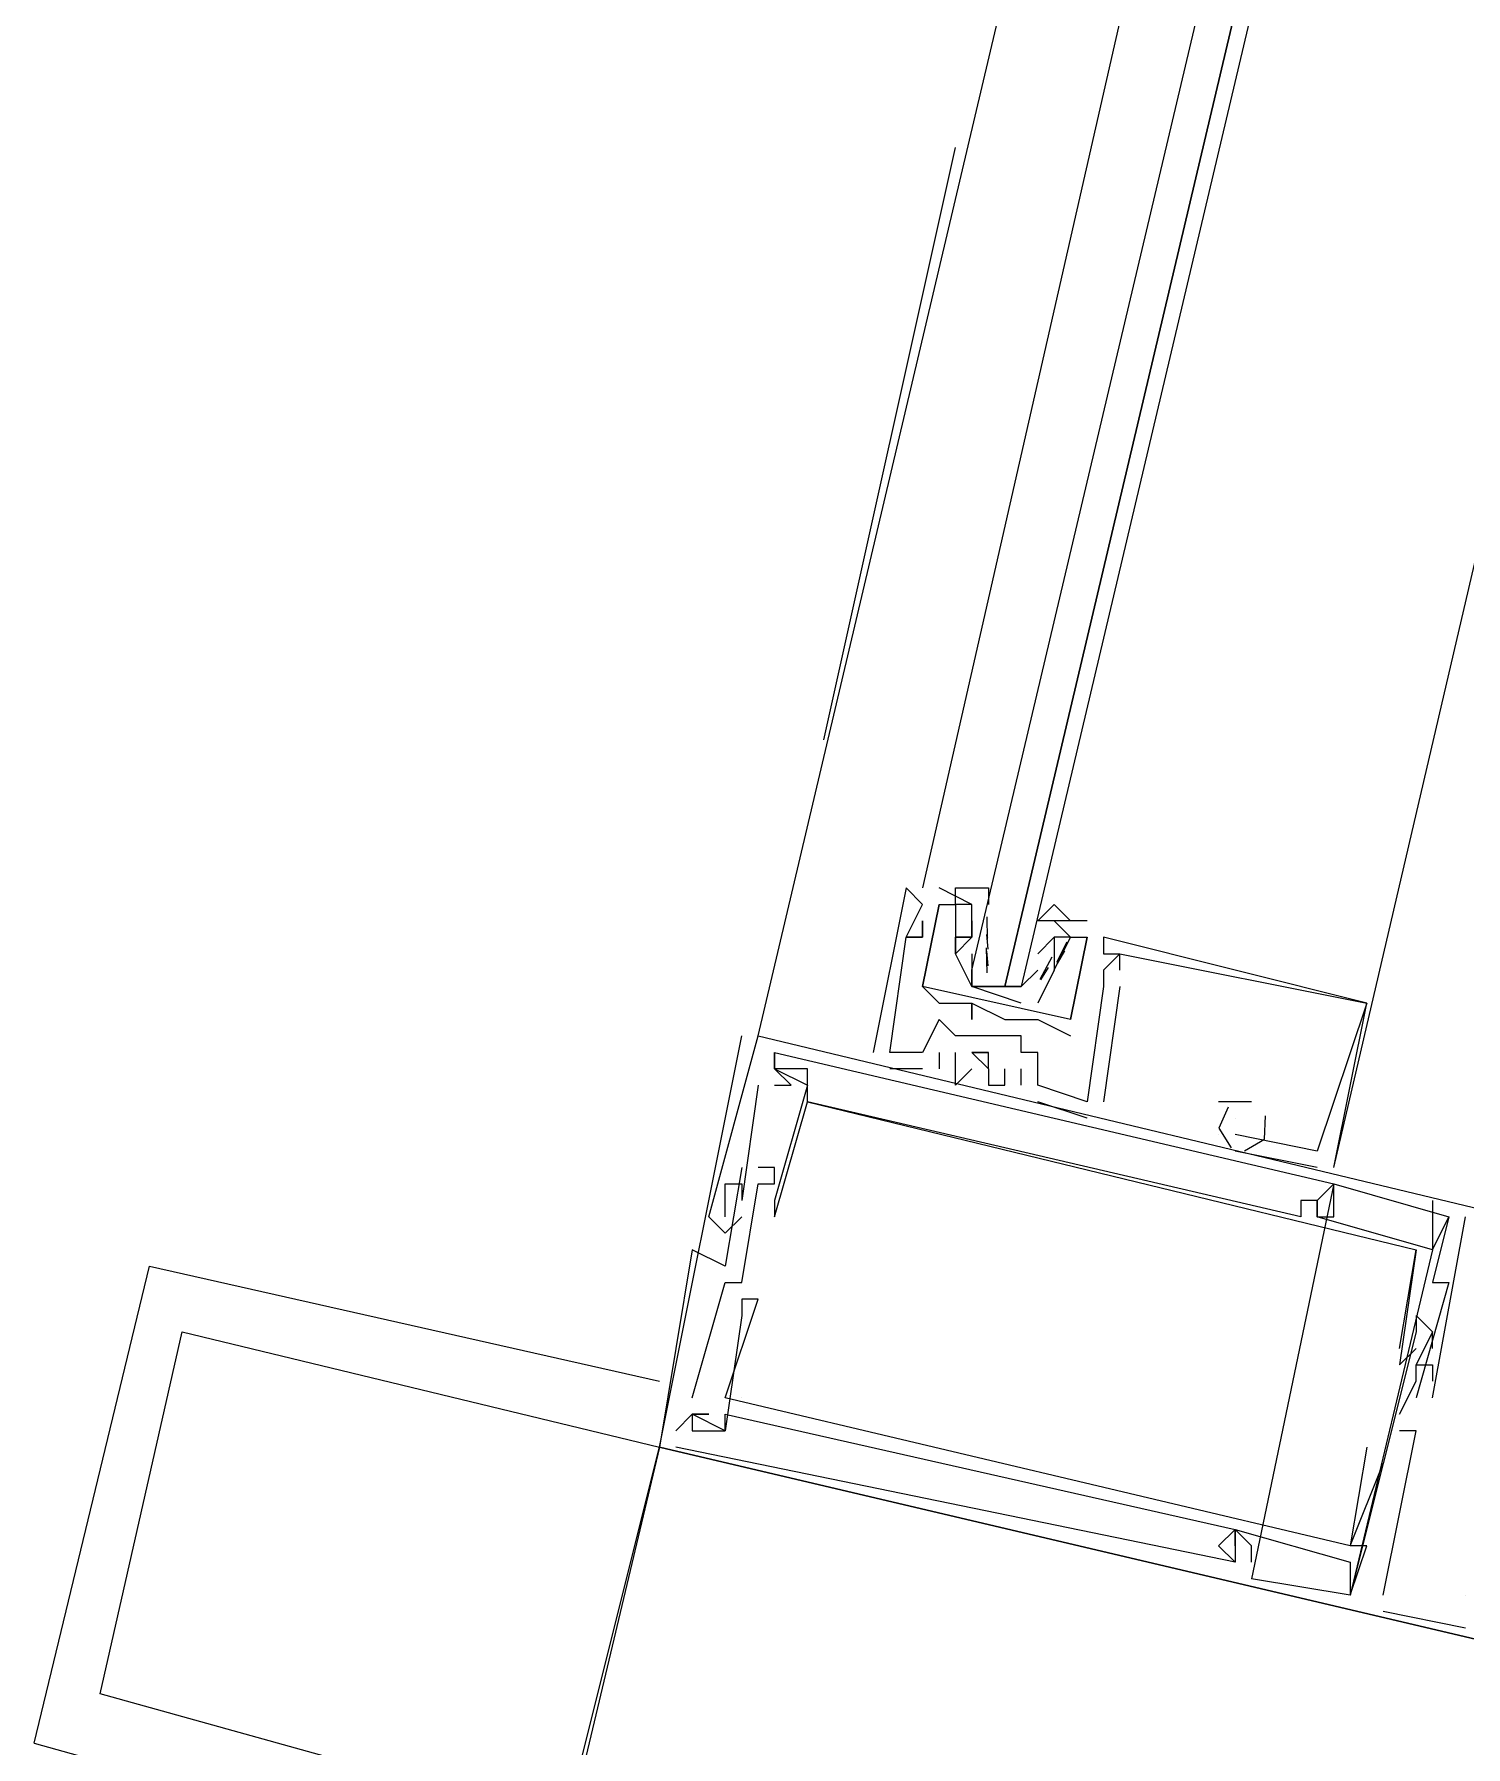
# Model space of a CAD drawing. Header units: feet. Extents: x -84 to 198, y -22 to 181.
# Drawn here: x 123.893 to 125.054, y 126.602 to 127.99 of the extents above; entities that cross this region are included whole.
import ezdxf

# ---------------------------------------------------------------- set-up
doc = ezdxf.new("R2010")
doc.units = ezdxf.units.FT
doc.layers.add('A-LINEA', color=7, linetype='CONTINUOUS')
doc.layers.add('A-MURO-CONCRETO', color=8, linetype='CONTINUOUS')

msp = doc.modelspace()

# ---------------------------------------------------------------- linework, layer by layer
at = {"layer": 'A-LINEA'}
for p, q in [((124.48, 127.1778), (126.1067, 134.0711)), ((124.9867, 128.9378), (124.6133, 127.2978)), ((124.5333, 127.4178), (124.64, 127.8978)), ((124.6, 127.2978), (124.6, 127.2978)), ((124.6, 127.2978), (124.6, 127.2978)), ((124.6, 127.2978), (124.6, 127.2978)), ((124.6533, 127.2844), (124.6267, 127.2978)), ((124.6267, 127.2978), (124.6267, 127.2978)), ((124.6533, 127.2844), (124.6267, 127.2978)), ((124.6267, 127.2978), (124.6267, 127.2978)), ((124.6133, 127.2844), (124.6133, 127.2844)), ((124.6133, 127.2844), (124.6133, 127.2844)), ((124.6133, 127.2844), (124.6133, 127.2844)), ((124.6267, 127.2844), (124.6267, 127.2844)), ((124.6267, 127.2844), (124.6267, 127.2844)), ((124.6267, 127.2844), (124.6267, 127.2844)), ((124.6267, 127.2844), (124.6267, 127.2844)), ((124.64, 127.2844), (124.64, 127.2844)), ((124.64, 127.2844), (124.64, 127.2844)), ((124.6533, 127.2844), (124.6533, 127.2844)), ((124.6533, 127.2844), (124.6533, 127.2844)), ((124.6659, 127.256), (124.6656, 127.2743)), ((124.6133, 127.2711), (124.6133, 127.2711)), ((124.6133, 127.2711), (124.6133, 127.2711)), ((124.6133, 127.2711), (124.6133, 127.2711)), ((124.6533, 127.2711), (124.6533, 127.2711)), ((124.6533, 127.2711), (124.6533, 127.2578)), ((124.6533, 127.2711), (124.6533, 127.2711)), ((124.6665, 127.248), (124.6655, 127.2599)), ((124.7467, 127.2711), (124.72, 127.2711)), ((124.72, 127.2711), (124.72, 127.2711)), ((124.7467, 127.2711), (124.72, 127.2711)), ((124.72, 127.2711), (124.72, 127.2711)), ((124.7467, 127.2711), (124.7467, 127.2711)), ((124.7467, 127.2711), (124.7467, 127.2711)), ((124.6, 127.2578), (124.6, 127.2578)), ((124.6, 127.2578), (124.6, 127.2578)), ((124.6, 127.2578), (124.6, 127.2578)), ((124.6, 127.2578), (124.6, 127.2578)), ((124.6, 127.2578), (124.6, 127.2578)), ((124.6, 127.2578), (124.6, 127.2578)), ((124.6133, 127.2578), (124.6133, 127.2578)), ((124.6133, 127.2578), (124.6133, 127.2578)), ((124.6133, 127.2578), (124.6133, 127.2578)), ((124.6133, 127.2578), (124.6133, 127.2578)), ((124.6133, 127.2578), (124.6133, 127.2578)), ((124.6133, 127.2578), (124.6133, 127.2578)), ((124.64, 127.2578), (124.64, 127.2578)), ((124.64, 127.2578), (124.64, 127.2578)), ((124.64, 127.2578), (124.64, 127.2578)), ((124.64, 127.2578), (124.64, 127.2578)), ((124.64, 127.2578), (124.64, 127.2578)), ((124.64, 127.2578), (124.64, 127.2578)), ((124.6533, 127.2578), (124.6533, 127.2578)), ((124.6533, 127.2578), (124.6533, 127.2578)), ((124.6533, 127.2578), (124.6533, 127.2578)), ((124.6533, 127.2578), (124.6533, 127.2578)), ((124.6658, 127.2289), (124.6652, 127.2493)), ((124.6665, 127.2347), (124.6655, 127.2465)), ((124.6667, 127.2578), (124.6667, 127.2578)), ((124.7067, 127.2444), (124.72, 127.2578)), ((124.72, 127.2578), (124.72, 127.2578)), ((124.72, 127.2578), (124.72, 127.2578)), ((124.7303, 127.2537), (124.7218, 127.2374)), ((124.7285, 127.2467), (124.7223, 127.2365)), ((124.7333, 127.1911), (124.7467, 127.2578)), ((124.7333, 127.2578), (124.7333, 127.2578)), ((124.7333, 127.1911), (124.7467, 127.2578)), ((124.7333, 127.2578), (124.7333, 127.2578)), ((124.7467, 127.2578), (124.7467, 127.2578)), ((124.7467, 127.2578), (124.7467, 127.2578)), ((124.7467, 127.2578), (124.7467, 127.2578)), ((124.7467, 127.2578), (124.7467, 127.2578)), ((124.76, 127.2578), (124.76, 127.2578)), ((124.76, 127.2578), (124.76, 127.2578)), ((124.76, 127.2578), (124.76, 127.2578)), ((124.64, 127.2444), (124.64, 127.2444)), ((124.64, 127.2444), (124.64, 127.2444)), ((124.64, 127.2444), (124.64, 127.2444)), ((124.64, 127.2444), (124.64, 127.2444)), ((124.6533, 127.2444), (124.6533, 127.2444)), ((124.7067, 127.2444), (124.7067, 127.2444)), ((124.7067, 127.2311), (124.7067, 127.2311)), ((124.718, 127.2416), (124.7084, 127.2236)), ((124.7151, 127.2333), (124.7089, 127.2232)), ((124.72, 127.2444), (124.72, 127.2444)), ((124.72, 127.2444), (124.72, 127.2444)), ((124.72, 127.2311), (124.72, 127.2311)), ((124.72, 127.2311), (124.72, 127.2311)), ((124.76, 127.2444), (124.76, 127.2444)), ((124.76, 127.2444), (124.76, 127.2444)), ((124.76, 127.2444), (124.76, 127.2444)), ((124.76, 127.2311), (124.76, 127.2311)), ((124.76, 127.2311), (124.76, 127.2311)), ((124.76, 127.2311), (124.76, 127.2311)), ((124.7733, 127.2444), (124.7733, 127.2444)), ((124.7733, 127.2444), (124.7733, 127.2444)), ((124.7733, 127.2444), (124.7733, 127.2444)), ((124.7733, 127.2444), (124.7733, 127.2444)), ((124.7733, 127.2444), (124.7733, 127.2444)), ((124.7733, 127.2444), (124.7733, 127.2444)), ((124.7733, 127.2311), (124.7733, 127.2311)), ((124.7733, 127.2311), (124.7733, 127.2311)), ((124.7733, 127.2311), (124.7733, 127.2311)), ((124.6133, 127.2178), (124.6133, 127.2178)), ((124.6133, 127.2178), (124.6133, 127.2178)), ((124.6133, 127.2178), (124.6133, 127.2178)), ((124.6133, 127.2178), (124.6133, 127.2178)), ((124.6667, 127.2178), (124.68, 127.2178)), ((124.6933, 127.2178), (124.6933, 127.2178)), ((124.7733, 127.2178), (124.76, 127.1244)), ((124.76, 127.2178), (124.76, 127.2178)), ((124.76, 127.2178), (124.76, 127.2178)), ((124.7733, 127.2178), (124.76, 127.1244)), ((124.76, 127.2178), (124.76, 127.2178)), ((124.76, 127.2178), (124.76, 127.2178)), ((124.7733, 127.2178), (124.76, 127.1244)), ((124.76, 127.2178), (124.76, 127.2178)), ((124.76, 127.2178), (124.76, 127.2178)), ((124.7733, 127.2178), (124.7733, 127.2178)), ((124.7733, 127.2178), (124.7733, 127.2178)), ((124.7733, 127.2178), (124.7733, 127.2178)), ((124.6267, 127.2044), (124.6267, 127.2044)), ((124.6267, 127.2044), (124.6267, 127.2044)), ((124.6533, 127.2044), (124.6533, 127.2044)), ((124.6533, 127.2044), (124.6533, 127.2044)), ((124.6533, 127.2044), (124.6533, 127.2044)), ((124.6533, 127.2044), (124.6533, 127.2044)), ((124.9733, 127.2044), (124.9733, 127.2044)), ((124.9733, 127.2044), (124.9733, 127.2044)), ((124.9733, 127.2044), (124.9733, 127.2044)), ((124.9733, 127.2044), (124.9733, 127.2044)), ((124.9733, 127.2044), (124.9733, 127.2044)), ((124.9733, 127.2044), (124.9733, 127.2044)), ((124.6267, 127.1911), (124.6267, 127.1911)), ((124.6267, 127.1911), (124.6267, 127.1911)), ((124.6267, 127.1911), (124.6267, 127.1911)), ((124.6533, 127.1911), (124.6533, 127.1911)), ((124.6533, 127.1911), (124.6533, 127.1911)), ((124.68, 127.1911), (124.68, 127.1911)), ((124.68, 127.1911), (124.68, 127.1911)), ((124.6933, 127.1911), (124.6933, 127.1911)), ((124.6933, 127.1911), (124.6933, 127.1911)), ((124.7067, 127.1911), (124.7067, 127.1911)), ((124.7067, 127.1911), (124.7067, 127.1911)), ((124.7333, 127.1911), (124.7333, 127.1911)), ((124.7333, 127.1911), (124.7333, 127.1911)), ((124.4, 126.8444), (124.4667, 127.1778)), ((124.48, 127.1778), (124.48, 127.1778)), ((124.48, 127.1778), (124.48, 127.1778)), ((124.48, 127.1778), (124.48, 127.1778)), ((124.64, 127.1778), (124.64, 127.1778)), ((124.64, 127.1778), (124.64, 127.1778)), ((124.64, 127.1778), (124.64, 127.1778)), ((124.6667, 127.1778), (124.6667, 127.1778)), ((124.6667, 127.1778), (124.6667, 127.1778)), ((124.6667, 127.1778), (124.6667, 127.1778)), ((124.6933, 127.1778), (124.6933, 127.1778)), ((124.6933, 127.1778), (124.6933, 127.1778)), ((124.6933, 127.1778), (124.6933, 127.1778)), ((124.7333, 127.1778), (124.7333, 127.1778)), ((124.7333, 127.1778), (124.7333, 127.1778)), ((124.4933, 127.1644), (124.4933, 127.1644)), ((124.4933, 127.1644), (124.4933, 127.1644)), ((124.4933, 127.1644), (124.4933, 127.1644)), ((124.5733, 127.1644), (124.5733, 127.1644)), ((124.5733, 127.1644), (124.5733, 127.1644)), ((124.5733, 127.1644), (124.5733, 127.1644)), ((124.5867, 127.1644), (124.5867, 127.1644)), ((124.5867, 127.1644), (124.5867, 127.1644)), ((124.5867, 127.1644), (124.5867, 127.1644)), ((124.5867, 127.1644), (124.5867, 127.1644)), ((124.5867, 127.1644), (124.5867, 127.1644)), ((124.5867, 127.1644), (124.5867, 127.1644)), ((124.6133, 127.1644), (124.6133, 127.1644)), ((124.6133, 127.1644), (124.6133, 127.1644)), ((124.6133, 127.1644), (124.6133, 127.1644)), ((124.6267, 127.1644), (124.6267, 127.1511)), ((124.6267, 127.1644), (124.6267, 127.1644)), ((124.6267, 127.1644), (124.6267, 127.1511)), ((124.6267, 127.1644), (124.6267, 127.1644)), ((124.6267, 127.1644), (124.6267, 127.1511)), ((124.6267, 127.1644), (124.6267, 127.1644)), ((124.64, 127.1644), (124.64, 127.1644)), ((124.64, 127.1644), (124.64, 127.1644)), ((124.64, 127.1644), (124.64, 127.1644)), ((124.6667, 127.1644), (124.6667, 127.1644)), ((124.6667, 127.1644), (124.6667, 127.1644)), ((124.6667, 127.1644), (124.6667, 127.1644)), ((124.6933, 127.1644), (124.6933, 127.1644)), ((124.6933, 127.1644), (124.6933, 127.1644)), ((124.6933, 127.1644), (124.6933, 127.1644)), ((124.7067, 127.1644), (124.7067, 127.1644)), ((124.7067, 127.1644), (124.7067, 127.1644)), ((124.7067, 127.1644), (124.7067, 127.1644)), ((124.4933, 127.1511), (124.4933, 127.1511)), ((124.4933, 127.1511), (124.4933, 127.1511)), ((124.4933, 127.1511), (124.4933, 127.1511)), ((124.4933, 127.1511), (124.4933, 127.1511)), ((124.4933, 127.1511), (124.4933, 127.1511)), ((124.4933, 127.1511), (124.4933, 127.1511)), ((124.4933, 127.1511), (124.4933, 127.1511)), ((124.4933, 127.1511), (124.4933, 127.1511)), ((124.4933, 127.1511), (124.4933, 127.1511)), ((124.52, 127.1511), (124.52, 127.1511)), ((124.52, 127.1511), (124.52, 127.1511)), ((124.52, 127.1511), (124.52, 127.1511)), ((124.5867, 127.1511), (124.5867, 127.1511)), ((124.5867, 127.1511), (124.5867, 127.1511)), ((124.5867, 127.1511), (124.5867, 127.1511)), ((124.6133, 127.1511), (124.6133, 127.1511)), ((124.6133, 127.1511), (124.6133, 127.1511)), ((124.6133, 127.1511), (124.6133, 127.1511)), ((124.6267, 127.1511), (124.6267, 127.1511)), ((124.6267, 127.1511), (124.6267, 127.1511)), ((124.6267, 127.1511), (124.6267, 127.1511)), ((124.6533, 127.1511), (124.6533, 127.1511)), ((124.6533, 127.1511), (124.6533, 127.1511)), ((124.6533, 127.1511), (124.6533, 127.1511)), ((124.6667, 127.1511), (124.6667, 127.1511)), ((124.6667, 127.1511), (124.6667, 127.1511)), ((124.6667, 127.1511), (124.6667, 127.1511)), ((124.68, 127.1511), (124.68, 127.1511)), ((124.68, 127.1511), (124.68, 127.1511)), ((124.68, 127.1511), (124.68, 127.1511)), ((124.6933, 127.1511), (124.6933, 127.1511)), ((124.6933, 127.1511), (124.6933, 127.1511)), ((124.6933, 127.1511), (124.6933, 127.1511)), ((124.48, 127.1378), (124.4667, 127.0444)), ((124.48, 127.1378), (124.4667, 127.0444)), ((124.48, 127.1378), (124.4667, 127.0444)), ((124.48, 127.1378), (124.48, 127.1378)), ((124.48, 127.1378), (124.48, 127.1378)), ((124.48, 127.1378), (124.48, 127.1378)), ((124.4933, 127.1378), (124.4933, 127.1378)), ((124.4933, 127.1378), (124.4933, 127.1378)), ((124.4933, 127.1378), (124.4933, 127.1378)), ((124.5067, 127.1378), (124.5067, 127.1378)), ((124.5067, 127.1378), (124.5067, 127.1378)), ((124.5067, 127.1378), (124.5067, 127.1378)), ((124.52, 127.1378), (124.52, 127.1378)), ((124.52, 127.1378), (124.52, 127.1378)), ((124.52, 127.1378), (124.52, 127.1378)), ((124.64, 127.1378), (124.64, 127.1378)), ((124.64, 127.1378), (124.64, 127.1378)), ((124.64, 127.1378), (124.64, 127.1378)), ((124.6667, 127.1378), (124.6667, 127.1378)), ((124.6667, 127.1378), (124.6667, 127.1378)), ((124.6667, 127.1378), (124.6667, 127.1378)), ((124.68, 127.1378), (124.68, 127.1378)), ((124.68, 127.1378), (124.68, 127.1378)), ((124.68, 127.1378), (124.68, 127.1378)), ((124.6933, 127.1378), (124.6933, 127.1378)), ((124.6933, 127.1378), (124.6933, 127.1378)), ((124.6933, 127.1378), (124.6933, 127.1378)), ((124.7067, 127.1378), (124.7067, 127.1378)), ((124.7067, 127.1378), (124.7067, 127.1378)), ((124.7067, 127.1378), (124.7067, 127.1378)), ((124.7067, 127.1378), (124.7067, 127.1378)), ((124.7067, 127.1378), (124.7067, 127.1378)), ((124.7067, 127.1378), (124.7067, 127.1378)), ((124.52, 127.1244), (124.52, 127.1244)), ((124.52, 127.1244), (124.52, 127.1244)), ((124.52, 127.1244), (124.52, 127.1244)), ((124.52, 127.1244), (124.52, 127.1244)), ((124.52, 127.1244), (124.52, 127.1244)), ((124.52, 127.1244), (124.52, 127.1244)), ((124.7467, 127.1111), (124.7067, 127.1244)), ((124.7067, 127.1244), (124.7067, 127.1244)), ((124.7467, 127.1111), (124.7067, 127.1244)), ((124.7067, 127.1244), (124.7067, 127.1244)), ((124.7467, 127.1111), (124.7067, 127.1244)), ((124.7067, 127.1244), (124.7067, 127.1244)), ((124.7467, 127.1244), (124.7467, 127.1244)), ((124.7467, 127.1244), (124.7467, 127.1244)), ((124.7467, 127.1244), (124.7467, 127.1244)), ((124.7467, 127.1244), (124.7467, 127.1244)), ((124.7467, 127.1244), (124.7467, 127.1244)), ((124.7467, 127.1244), (124.7467, 127.1244)), ((124.76, 127.1244), (124.76, 127.1244)), ((124.76, 127.1244), (124.76, 127.1244)), ((124.76, 127.1244), (124.76, 127.1244)), ((124.8667, 127.1244), (124.8533, 127.1244)), ((124.8533, 127.1244), (124.8533, 127.1244)), ((124.8667, 127.1244), (124.8533, 127.1244)), ((124.8533, 127.1244), (124.8533, 127.1244)), ((124.8667, 127.1244), (124.8533, 127.1244)), ((124.8533, 127.1244), (124.8533, 127.1244)), ((124.88, 127.1244), (124.8667, 127.1244)), ((124.8667, 127.1244), (124.8667, 127.1244)), ((124.88, 127.1244), (124.8667, 127.1244)), ((124.8667, 127.1244), (124.8667, 127.1244)), ((124.88, 127.1244), (124.8667, 127.1244)), ((124.8667, 127.1244), (124.8667, 127.1244)), ((124.88, 127.1244), (124.88, 127.1244)), ((124.88, 127.1244), (124.88, 127.1244)), ((124.88, 127.1244), (124.88, 127.1244)), ((124.7467, 127.1111), (124.7467, 127.1111)), ((124.7467, 127.1111), (124.7467, 127.1111)), ((124.7467, 127.1111), (124.7467, 127.1111)), ((124.8667, 127.1111), (124.8667, 127.1111)), ((124.8667, 127.1111), (124.8667, 127.1111)), ((124.8667, 127.1111), (124.8667, 127.1111)), ((124.8533, 127.0978), (124.8533, 127.0978)), ((124.8533, 127.0978), (124.8533, 127.0978)), ((124.8533, 127.0978), (124.8533, 127.0978)), ((124.8533, 127.0978), (124.8533, 127.0978)), ((124.8533, 127.0978), (124.8533, 127.0978)), ((124.8533, 127.0978), (124.8533, 127.0978)), ((124.8667, 127.0978), (124.8667, 127.0978)), ((124.8667, 127.0978), (124.8667, 127.0978)), ((124.8667, 127.0978), (124.8667, 127.0978)), ((124.8667, 127.0978), (124.8667, 127.0978)), ((124.8667, 127.0978), (124.8667, 127.0978)), ((124.8667, 127.0978), (124.8667, 127.0978)), ((124.9333, 127.0711), (124.8667, 127.0844)), ((124.8667, 127.0844), (124.8667, 127.0844)), ((124.9333, 127.0711), (124.8667, 127.0844)), ((124.8667, 127.0844), (124.8667, 127.0844)), ((124.9333, 127.0711), (124.8667, 127.0844)), ((124.8667, 127.0844), (124.8667, 127.0844)), ((124.9333, 127.0844), (124.9333, 127.0844)), ((124.9333, 127.0844), (124.9333, 127.0844)), ((124.9333, 127.0844), (124.9333, 127.0844)), ((124.4667, 127.0711), (124.4667, 127.0711)), ((124.4667, 127.0711), (124.4667, 127.0711)), ((124.4667, 127.0711), (124.4667, 127.0711)), ((124.48, 127.0711), (124.48, 127.0711)), ((124.48, 127.0711), (124.48, 127.0711)), ((124.48, 127.0711), (124.48, 127.0711)), ((124.4933, 127.0711), (124.4933, 127.0711)), ((124.4933, 127.0711), (124.4933, 127.0711)), ((124.4933, 127.0711), (124.4933, 127.0711)), ((124.9333, 127.0711), (124.9333, 127.0711)), ((124.9333, 127.0711), (124.9333, 127.0711)), ((124.9333, 127.0711), (124.9333, 127.0711)), ((124.9467, 127.0711), (124.9467, 127.0711)), ((124.9467, 127.0711), (124.9467, 127.0711)), ((124.9467, 127.0711), (124.9467, 127.0711)), ((124.4533, 127.0578), (124.4533, 127.0578)), ((124.4533, 127.0578), (124.4533, 127.0578)), ((124.4533, 127.0578), (124.4533, 127.0578)), ((124.4667, 127.0578), (124.4667, 127.0578)), ((124.4667, 127.0578), (124.4667, 127.0578)), ((124.4667, 127.0578), (124.4667, 127.0578)), ((124.4667, 127.0578), (124.4667, 127.0578)), ((124.4667, 127.0578), (124.4667, 127.0578)), ((124.4667, 127.0578), (124.4667, 127.0578)), ((124.48, 127.0578), (124.48, 127.0578)), ((124.48, 127.0578), (124.48, 127.0578)), ((124.48, 127.0578), (124.48, 127.0578)), ((124.4933, 127.0578), (124.4933, 127.0578)), ((124.4933, 127.0578), (124.4933, 127.0578)), ((124.4933, 127.0578), (124.4933, 127.0578)), ((124.9467, 127.0578), (124.88, 126.7378)), ((124.9467, 127.0578), (124.88, 126.7378)), ((124.9467, 127.0578), (124.88, 126.7378)), ((124.9467, 127.0578), (124.9467, 127.0578)), ((124.9467, 127.0578), (124.9467, 127.0578)), ((124.9467, 127.0578), (124.9467, 127.0578)), ((124.9467, 127.0578), (124.9467, 127.0578)), ((124.9467, 127.0578), (124.9467, 127.0578)), ((124.9467, 127.0578), (124.9467, 127.0578)), ((124.4667, 127.0444), (124.4667, 127.0444)), ((124.4667, 127.0444), (124.4667, 127.0444)), ((124.4667, 127.0444), (124.4667, 127.0444)), ((124.4933, 127.0444), (124.4933, 127.0444)), ((124.4933, 127.0444), (124.4933, 127.0444)), ((124.4933, 127.0444), (124.4933, 127.0444)), ((124.92, 127.0444), (124.92, 127.0444)), ((124.92, 127.0444), (124.92, 127.0444)), ((124.92, 127.0444), (124.92, 127.0444)), ((124.9333, 127.0444), (124.9333, 127.0444)), ((124.9333, 127.0444), (124.9333, 127.0444)), ((124.9333, 127.0444), (124.9333, 127.0444)), ((124.9333, 127.0444), (124.9333, 127.0444)), ((124.9333, 127.0444), (124.9333, 127.0444)), ((124.9333, 127.0444), (124.9333, 127.0444)), ((125.0267, 127.0444), (125.0267, 127.0311)), ((125.0267, 127.0444), (125.0267, 127.0311)), ((125.0267, 127.0444), (125.0267, 127.0311)), ((124.44, 127.0311), (124.44, 127.0311)), ((124.44, 127.0311), (124.44, 127.0311)), ((124.44, 127.0311), (124.44, 127.0311)), ((124.4533, 127.0311), (124.4533, 127.0311)), ((124.4533, 127.0311), (124.4533, 127.0311)), ((124.4533, 127.0311), (124.4533, 127.0311)), ((124.4667, 127.0311), (124.4667, 127.0311)), ((124.4667, 127.0311), (124.4667, 127.0311)), ((124.4667, 127.0311), (124.4667, 127.0311)), ((124.4933, 127.0311), (124.4933, 127.0311)), ((124.4933, 127.0311), (124.4933, 127.0311)), ((124.4933, 127.0311), (124.4933, 127.0311)), ((124.92, 127.0311), (124.92, 127.0311)), ((124.92, 127.0311), (124.92, 127.0311)), ((124.92, 127.0311), (124.92, 127.0311)), ((124.9333, 127.0311), (124.9333, 127.0311)), ((124.9333, 127.0311), (124.9333, 127.0311)), ((124.9333, 127.0311), (124.9333, 127.0311)), ((124.9333, 127.0311), (124.9333, 127.0311)), ((124.9333, 127.0311), (124.9333, 127.0311)), ((124.9333, 127.0311), (124.9333, 127.0311)), ((124.9467, 127.0311), (124.9467, 127.0311)), ((124.9467, 127.0311), (124.9467, 127.0311)), ((124.9467, 127.0311), (124.9467, 127.0311)), ((125.0267, 127.0044), (125.04, 127.0311)), ((125.0267, 127.0311), (125.0267, 127.0311)), ((125.0267, 127.0311), (125.0267, 127.0311)), ((125.0267, 126.8844), (125.0533, 127.0311)), ((125.0267, 127.0044), (125.04, 127.0311)), ((125.0267, 127.0311), (125.0267, 127.0311)), ((125.0267, 127.0311), (125.0267, 127.0311)), ((125.0267, 126.8844), (125.0533, 127.0311)), ((125.0267, 127.0044), (125.04, 127.0311)), ((125.0267, 127.0311), (125.0267, 127.0311)), ((125.0267, 127.0311), (125.0267, 127.0311)), ((125.0267, 126.8844), (125.0533, 127.0311)), ((125.04, 127.0311), (125.04, 127.0311)), ((125.04, 127.0311), (125.04, 127.0311)), ((125.04, 127.0311), (125.04, 127.0311)), ((125.04, 127.0311), (125.04, 127.0311)), ((125.04, 127.0311), (125.04, 127.0311)), ((125.04, 127.0311), (125.04, 127.0311)), ((125.0533, 127.0311), (125.0533, 127.0311)), ((125.0533, 127.0311), (125.0533, 127.0311)), ((125.0533, 127.0311), (125.0533, 127.0311)), ((124.4533, 127.0178), (124.4533, 127.0178)), ((124.4533, 127.0178), (124.4533, 127.0178)), ((124.4533, 127.0178), (124.4533, 127.0178)), ((124.4267, 127.0044), (124.4267, 127.0044)), ((124.4267, 127.0044), (124.4267, 127.0044)), ((124.4267, 127.0044), (124.4267, 127.0044)), ((125.0267, 127.0044), (124.96, 126.7244)), ((125.0267, 127.0044), (124.96, 126.7244)), ((125.0267, 127.0044), (124.96, 126.7244)), ((125, 126.9244), (125.0133, 127.0044)), ((125, 126.9244), (125.0133, 127.0044)), ((125, 126.9244), (125.0133, 127.0044)), ((125.0133, 127.0044), (125.0133, 127.0044)), ((125.0133, 127.0044), (125.0133, 127.0044)), ((125.0133, 127.0044), (125.0133, 127.0044)), ((125.0133, 127.0044), (125.0133, 127.0044)), ((125.0133, 127.0044), (125.0133, 127.0044)), ((125.0133, 127.0044), (125.0133, 127.0044)), ((125.0267, 127.0044), (125.0267, 127.0044)), ((125.0267, 127.0044), (125.0267, 127.0044)), ((125.0267, 127.0044), (125.0267, 127.0044)), ((125.0267, 127.0044), (125.0267, 127.0044)), ((125.0267, 127.0044), (125.0267, 127.0044)), ((125.0267, 127.0044), (125.0267, 127.0044)), ((123.8933, 126.6044), (123.9867, 126.9911)), ((123.9867, 126.9911), (124.4, 126.8978)), ((124.4533, 126.9911), (124.4533, 126.9911)), ((124.4533, 126.9911), (124.4533, 126.9911)), ((124.4533, 126.9911), (124.4533, 126.9911)), ((124.4533, 126.9778), (124.4533, 126.9778)), ((124.4533, 126.9778), (124.4533, 126.9778)), ((124.4533, 126.9778), (124.4533, 126.9778)), ((124.4667, 126.9778), (124.4667, 126.9778)), ((124.4667, 126.9778), (124.4667, 126.9778)), ((124.4667, 126.9778), (124.4667, 126.9778)), ((125.0267, 126.9778), (125.0267, 126.9778)), ((125.0267, 126.9778), (125.0267, 126.9778)), ((125.0267, 126.9778), (125.0267, 126.9778)), ((125.04, 126.9778), (125.04, 126.9778)), ((125.04, 126.9778), (125.04, 126.9778)), ((125.04, 126.9778), (125.04, 126.9778)), ((124.4667, 126.9644), (124.4667, 126.9644)), ((124.4667, 126.9644), (124.4667, 126.9644)), ((124.4667, 126.9644), (124.4667, 126.9644)), ((124.48, 126.9644), (124.48, 126.9644)), ((124.48, 126.9644), (124.48, 126.9644)), ((124.48, 126.9644), (124.48, 126.9644)), ((124.4667, 126.9511), (124.4667, 126.9511)), ((124.4667, 126.9511), (124.4667, 126.9511)), ((124.4667, 126.9511), (124.4667, 126.9511)), ((125.0133, 126.9511), (125.0133, 126.9511)), ((125.0133, 126.9511), (125.0133, 126.9511)), ((125.0133, 126.9511), (125.0133, 126.9511)), ((123.9467, 126.6444), (124.0133, 126.9378)), ((124.0133, 126.9378), (124.4, 126.8444)), ((125.0133, 126.9378), (125.0133, 126.9378)), ((125.0133, 126.9378), (125.0133, 126.9378)), ((125.0133, 126.9378), (125.0133, 126.9378)), ((125.0267, 126.9378), (125.0267, 126.9378)), ((125.0267, 126.9378), (125.0267, 126.9378)), ((125.0267, 126.9378), (125.0267, 126.9378)), ((125.0267, 126.9378), (125.0267, 126.9378)), ((125.0267, 126.9378), (125.0267, 126.9378)), ((125.0267, 126.9378), (125.0267, 126.9378)), ((125, 126.9244), (125, 126.9244)), ((125, 126.9244), (125, 126.9244)), ((125, 126.9244), (125, 126.9244)), ((125.0133, 126.9244), (125.0133, 126.9244)), ((125.0133, 126.9244), (125.0133, 126.9244)), ((125.0133, 126.9244), (125.0133, 126.9244)), ((125.0267, 126.9244), (125.0267, 126.9244)), ((125.0267, 126.9244), (125.0267, 126.9244)), ((125.0267, 126.9244), (125.0267, 126.9244)), ((125, 126.9111), (125, 126.9111)), ((125, 126.9111), (125, 126.9111)), ((125, 126.9111), (125, 126.9111)), ((125.0133, 126.9111), (125.0133, 126.9111)), ((125.0133, 126.9111), (125.0133, 126.9111)), ((125.0133, 126.9111), (125.0133, 126.9111)), ((125.0133, 126.9111), (125.0133, 126.9111)), ((125.0133, 126.9111), (125.0133, 126.9111)), ((125.0133, 126.9111), (125.0133, 126.9111)), ((125.0267, 126.9111), (125.0267, 126.9111)), ((125.0267, 126.9111), (125.0267, 126.9111)), ((125.0267, 126.9111), (125.0267, 126.9111)), ((124.4267, 126.8844), (124.4267, 126.8844)), ((124.4267, 126.8844), (124.4267, 126.8844)), ((124.4267, 126.8844), (124.4267, 126.8844)), ((124.4533, 126.8844), (124.4533, 126.8844)), ((124.4533, 126.8844), (124.4533, 126.8844)), ((124.4533, 126.8844), (124.4533, 126.8844)), ((124.4667, 126.8844), (124.4667, 126.8844)), ((124.4667, 126.8844), (124.4667, 126.8844)), ((124.4667, 126.8844), (124.4667, 126.8844)), ((125.0133, 126.8978), (125.0133, 126.8978)), ((125.0133, 126.8978), (125.0133, 126.8978)), ((125.0133, 126.8978), (125.0133, 126.8978)), ((125.0133, 126.8978), (125.0133, 126.8978)), ((125.0133, 126.8978), (125.0133, 126.8978)), ((125.0133, 126.8978), (125.0133, 126.8978)), ((125.0133, 126.8844), (125.0133, 126.8844)), ((125.0133, 126.8844), (125.0133, 126.8844)), ((125.0133, 126.8844), (125.0133, 126.8844)), ((125.0267, 126.8978), (125.0267, 126.8978)), ((125.0267, 126.8978), (125.0267, 126.8978)), ((125.0267, 126.8978), (125.0267, 126.8978)), ((125.0267, 126.8844), (125.0267, 126.8844)), ((125.0267, 126.8844), (125.0267, 126.8844)), ((125.0267, 126.8844), (125.0267, 126.8844)), ((124.4267, 126.8711), (124.4267, 126.8711)), ((124.4267, 126.8711), (124.4267, 126.8711)), ((124.4267, 126.8711), (124.4267, 126.8711)), ((124.4267, 126.8711), (124.4267, 126.8711)), ((124.4267, 126.8711), (124.4267, 126.8711)), ((124.4267, 126.8711), (124.4267, 126.8711)), ((124.4267, 126.8711), (124.4267, 126.8711)), ((124.4267, 126.8711), (124.4267, 126.8711)), ((124.4267, 126.8711), (124.4267, 126.8711)), ((124.44, 126.8711), (124.44, 126.8711)), ((124.44, 126.8711), (124.44, 126.8711)), ((124.44, 126.8711), (124.44, 126.8711)), ((124.4533, 126.8711), (124.4533, 126.8711)), ((124.4533, 126.8711), (124.4533, 126.8711)), ((124.4533, 126.8711), (124.4533, 126.8711)), ((125, 126.8711), (125, 126.8711)), ((125, 126.8711), (125, 126.8711)), ((125, 126.8711), (125, 126.8711)), ((124.4133, 126.8578), (124.4133, 126.8578)), ((124.4133, 126.8578), (124.4133, 126.8578)), ((124.4133, 126.8578), (124.4133, 126.8578)), ((124.4267, 126.8578), (124.4267, 126.8578)), ((124.4267, 126.8578), (124.4267, 126.8578)), ((124.4267, 126.8578), (124.4267, 126.8578)), ((124.4533, 126.8578), (124.4533, 126.8578)), ((124.4533, 126.8578), (124.4533, 126.8578)), ((124.4533, 126.8578), (124.4533, 126.8578)), ((124.4533, 126.8578), (124.4533, 126.8578)), ((124.4533, 126.8578), (124.4533, 126.8578)), ((124.4533, 126.8578), (124.4533, 126.8578)), ((125, 126.8578), (125, 126.8578)), ((125, 126.8578), (125, 126.8578)), ((125, 126.8578), (125, 126.8578)), ((125.0133, 126.8578), (125.0133, 126.8578)), ((125.0133, 126.8578), (125.0133, 126.8578)), ((125.0133, 126.8578), (125.0133, 126.8578)), ((124.4, 126.8444), (124.4, 126.8444)), ((124.4, 126.8444), (124.4, 126.8444)), ((124.4, 126.8444), (124.4, 126.8444)), ((124.4133, 126.8444), (124.4133, 126.8444)), ((124.4133, 126.8444), (124.4133, 126.8444)), ((124.4133, 126.8444), (124.4133, 126.8444)), ((124.9733, 126.8444), (124.9733, 126.8444)), ((124.9733, 126.8444), (124.9733, 126.8444)), ((124.9733, 126.8444), (124.9733, 126.8444)), ((124.9867, 126.8444), (124.9867, 126.8444)), ((124.9867, 126.8444), (124.9867, 126.8444)), ((124.9867, 126.8444), (124.9867, 126.8444)), ((124.9867, 126.8311), (124.9867, 126.8311)), ((124.9867, 126.8311), (124.9867, 126.8311)), ((124.9867, 126.8311), (124.9867, 126.8311)), ((124.8667, 126.7778), (124.8667, 126.7778)), ((124.8667, 126.7778), (124.8667, 126.7778)), ((124.8667, 126.7778), (124.8667, 126.7778)), ((124.8667, 126.7778), (124.8667, 126.7778)), ((124.8667, 126.7778), (124.8667, 126.7778)), ((124.8667, 126.7778), (124.8667, 126.7778)), ((124.8667, 126.7778), (124.8667, 126.7778)), ((124.8667, 126.7778), (124.8667, 126.7778)), ((124.8667, 126.7778), (124.8667, 126.7778)), ((124.8533, 126.7644), (124.8533, 126.7644)), ((124.8533, 126.7644), (124.8533, 126.7644)), ((124.8533, 126.7644), (124.8533, 126.7644)), ((124.8667, 126.7644), (124.8667, 126.7644)), ((124.8667, 126.7644), (124.8667, 126.7644)), ((124.8667, 126.7644), (124.8667, 126.7644)), ((124.8667, 126.7644), (124.8667, 126.7644)), ((124.8667, 126.7644), (124.8667, 126.7644)), ((124.8667, 126.7644), (124.8667, 126.7644)), ((124.88, 126.7644), (124.88, 126.7644)), ((124.88, 126.7644), (124.88, 126.7644)), ((124.88, 126.7644), (124.88, 126.7644)), ((124.96, 126.7644), (124.96, 126.7644)), ((124.96, 126.7644), (124.96, 126.7644)), ((124.96, 126.7644), (124.96, 126.7644)), ((124.96, 126.7644), (124.96, 126.7644)), ((124.96, 126.7644), (124.96, 126.7644)), ((124.96, 126.7644), (124.96, 126.7644)), ((124.9733, 126.7644), (124.9733, 126.7644)), ((124.9733, 126.7644), (124.9733, 126.7644)), ((124.9733, 126.7644), (124.9733, 126.7644)), ((124.8667, 126.7511), (124.8667, 126.7511)), ((124.8667, 126.7511), (124.8667, 126.7511)), ((124.8667, 126.7511), (124.8667, 126.7511)), ((124.8667, 126.7511), (124.8667, 126.7511)), ((124.8667, 126.7511), (124.8667, 126.7511)), ((124.8667, 126.7511), (124.8667, 126.7511)), ((124.88, 126.7511), (124.88, 126.7511)), ((124.88, 126.7511), (124.88, 126.7511)), ((124.88, 126.7511), (124.88, 126.7511)), ((124.96, 126.7511), (124.96, 126.7511)), ((124.96, 126.7511), (124.96, 126.7511)), ((124.96, 126.7511), (124.96, 126.7511)), ((124.88, 126.7378), (124.88, 126.7378)), ((124.88, 126.7378), (124.88, 126.7378)), ((124.88, 126.7378), (124.88, 126.7378)), ((124.96, 126.7244), (124.96, 126.7244)), ((124.96, 126.7244), (124.96, 126.7244)), ((124.96, 126.7244), (124.96, 126.7244)), ((124.96, 126.7244), (124.96, 126.7244)), ((124.96, 126.7244), (124.96, 126.7244)), ((124.96, 126.7244), (124.96, 126.7244)), ((124.9867, 126.7244), (124.9867, 126.7244)), ((124.9867, 126.7244), (124.9867, 126.7244)), ((124.9867, 126.7244), (124.9867, 126.7244)), ((125.0533, 126.7244), (125.0533, 126.7244)), ((125.0533, 126.7244), (125.0533, 126.7244)), ((125.0533, 126.7244), (125.0533, 126.7244)), ((125.0533, 126.6978), (124.9867, 126.7111)), ((124.9867, 126.7111), (124.9867, 126.7111)), ((125.0533, 126.6978), (124.9867, 126.7111)), ((124.9867, 126.7111), (124.9867, 126.7111)), ((125.0533, 126.6978), (124.9867, 126.7111)), ((124.9867, 126.7111), (124.9867, 126.7111)), ((125.0533, 126.6978), (125.0533, 126.6978)), ((125.0533, 126.6978), (125.0533, 126.6978)), ((125.0533, 126.6978), (125.0533, 126.6978)), ((124.1867, 126.5778), (123.9467, 126.6444)), ((123.8933, 126.6044), (124.1333, 126.5378))]:
    msp.add_line(p, q, dxfattribs=at)
for points in [[(124.9467, 127.0711), (125.36, 128.8444), (125.7067, 130.2844)], [(125.0933, 128.9111), (124.6933, 127.2178), (124.68, 127.2178), (125.08, 128.9111), (124.68, 127.2178), (124.6667, 127.2178), (124.6533, 127.2178), (124.6533, 127.2311), (125.0533, 128.9244)], [(124.9467, 127.0711), (124.9733, 127.2044), (124.76, 127.2578), (124.76, 127.2444), (124.7733, 127.2444), (124.76, 127.2311), (124.76, 127.2178), (124.7467, 127.1244), (124.7067, 127.1378), (124.7067, 127.1644), (124.6933, 127.1644), (124.6933, 127.1778), (124.6667, 127.1778), (124.64, 127.1778), (124.6267, 127.1911), (124.6133, 127.1644), (124.5867, 127.1644), (124.6, 127.2578), (124.6133, 127.2578), (124.6133, 127.2711), (124.6133, 127.2578), (124.6, 127.2578), (124.6133, 127.2844), (124.6, 127.2978), (124.5733, 127.1644)], [(124.9467, 127.0711), (124.9733, 127.2044), (124.76, 127.2578), (124.76, 127.2444), (124.7733, 127.2444), (124.76, 127.2311), (124.76, 127.2178), (124.7467, 127.1244), (124.7067, 127.1378), (124.7067, 127.1644), (124.6933, 127.1644), (124.6933, 127.1778), (124.6667, 127.1778), (124.64, 127.1778), (124.6267, 127.1911), (124.6133, 127.1644), (124.5867, 127.1644), (124.6, 127.2578), (124.6133, 127.2578), (124.6133, 127.2711), (124.6133, 127.2578), (124.6, 127.2578), (124.6133, 127.2844), (124.6, 127.2978), (124.5733, 127.1644)], [(124.9467, 127.0711), (124.9733, 127.2044), (124.76, 127.2578), (124.76, 127.2444), (124.7733, 127.2444), (124.76, 127.2311), (124.76, 127.2178), (124.7467, 127.1244), (124.7067, 127.1378), (124.7067, 127.1644), (124.6933, 127.1644), (124.6933, 127.1778), (124.6667, 127.1778), (124.64, 127.1778), (124.6267, 127.1911), (124.6133, 127.1644), (124.5867, 127.1644), (124.6, 127.2578), (124.6133, 127.2578), (124.6133, 127.2711), (124.6133, 127.2578), (124.6, 127.2578), (124.6133, 127.2844), (124.6, 127.2978), (124.5733, 127.1644)], [(124.6933, 127.2044), (124.6533, 127.2178), (124.64, 127.2444), (124.6533, 127.2578), (124.64, 127.2578), (124.6533, 127.2578), (124.6533, 127.2711), (124.6533, 127.2844), (124.64, 127.2844), (124.64, 127.2978), (124.6667, 127.2978), (124.6667, 127.2844)], [(124.7333, 127.1911), (124.6133, 127.2178), (124.6267, 127.2844), (124.64, 127.2844), (124.64, 127.2578)], [(124.6267, 127.2844), (124.6133, 127.2178), (124.6267, 127.2044), (124.6533, 127.2044), (124.6533, 127.1911), (124.6533, 127.2044), (124.68, 127.1911), (124.6933, 127.1911), (124.7067, 127.1911), (124.7333, 127.1778)], [(124.7333, 127.1911), (124.6133, 127.2178), (124.6267, 127.2844), (124.64, 127.2844), (124.64, 127.2578)], [(124.6267, 127.2844), (124.6133, 127.2178), (124.6267, 127.2044), (124.6533, 127.2044), (124.6533, 127.1911), (124.6533, 127.2044), (124.68, 127.1911), (124.6933, 127.1911), (124.7067, 127.1911), (124.7333, 127.1778)], [(124.72, 127.2711), (124.7067, 127.2711), (124.72, 127.2844), (124.7333, 127.2711), (124.72, 127.2711), (124.7333, 127.2578), (124.72, 127.2578), (124.72, 127.2444), (124.72, 127.2311), (124.7067, 127.2044)], [(124.64, 127.2444), (124.6533, 127.2578), (124.64, 127.2578), (124.64, 127.2444), (124.64, 127.2578), (124.6533, 127.2578), (124.6533, 127.2711), (124.6533, 127.2711)], [(124.64, 127.2444), (124.6533, 127.2578), (124.64, 127.2578), (124.64, 127.2444), (124.64, 127.2578), (124.6533, 127.2578), (124.6533, 127.2711), (124.6533, 127.2711)], [(124.72, 127.2444), (124.72, 127.2311), (124.7333, 127.2578), (124.7467, 127.2578), (124.7333, 127.1911)], [(124.72, 127.2444), (124.72, 127.2311), (124.7333, 127.2578), (124.7467, 127.2578), (124.7333, 127.1911)], [(124.6533, 127.2444), (124.6533, 127.2178), (124.6933, 127.2178), (124.7067, 127.2311)], [(124.7733, 127.2311), (124.7733, 127.2444), (124.9733, 127.2044), (124.9333, 127.0844), (124.8667, 127.0978)], [(124.7733, 127.2311), (124.7733, 127.2444), (124.9733, 127.2044), (124.9333, 127.0844), (124.8667, 127.0978)], [(124.7733, 127.2311), (124.7733, 127.2444), (124.9733, 127.2044), (124.9333, 127.0844), (124.8667, 127.0978)], [(124.4667, 127.0311), (124.4533, 127.0178), (124.44, 127.0311), (124.48, 127.1778), (125.1467, 127.0178), (125.16, 127.0178)], [(124.4667, 127.0311), (124.4533, 127.0178), (124.44, 127.0311), (124.48, 127.1778), (125.1467, 127.0178), (125.16, 127.0178)], [(124.4667, 127.0311), (124.4533, 127.0178), (124.44, 127.0311), (124.48, 127.1778), (125.1467, 127.0178), (125.16, 127.0178)], [(125.0267, 127.0311), (125.0267, 127.0044), (124.9333, 127.0311), (124.9333, 127.0444), (124.92, 127.0444), (124.92, 127.0311), (124.52, 127.1244), (124.52, 127.1511), (124.4933, 127.1511), (124.4933, 127.1644), (124.4933, 127.1511), (124.52, 127.1378), (124.4933, 127.0444), (124.4933, 127.0311), (124.52, 127.1244), (125.0133, 127.0044), (125, 126.9111), (125, 126.9111), (125.0133, 126.9244)], [(124.4933, 127.1644), (124.9467, 127.0578), (124.9333, 127.0444), (124.9333, 127.0311), (124.9467, 127.0311), (124.9467, 127.0578), (125.04, 127.0311)], [(124.4933, 127.1378), (124.5067, 127.1378), (124.4933, 127.1511), (124.4933, 127.1644)], [(125.0267, 127.0311), (125.0267, 127.0044), (124.9333, 127.0311), (124.9333, 127.0444), (124.92, 127.0444), (124.92, 127.0311), (124.52, 127.1244), (124.52, 127.1511), (124.4933, 127.1511), (124.4933, 127.1644), (124.4933, 127.1511), (124.52, 127.1378), (124.4933, 127.0444), (124.4933, 127.0311), (124.52, 127.1244), (125.0133, 127.0044), (125, 126.9111), (125, 126.9111), (125.0133, 126.9244)], [(124.4933, 127.1644), (124.9467, 127.0578), (124.9333, 127.0444), (124.9333, 127.0311), (124.9467, 127.0311), (124.9467, 127.0578), (125.04, 127.0311)], [(124.4933, 127.1378), (124.5067, 127.1378), (124.4933, 127.1511), (124.4933, 127.1644)], [(125.0267, 127.0311), (125.0267, 127.0044), (124.9333, 127.0311), (124.9333, 127.0444), (124.92, 127.0444), (124.92, 127.0311), (124.52, 127.1244), (124.52, 127.1511), (124.4933, 127.1511), (124.4933, 127.1644), (124.4933, 127.1511), (124.52, 127.1378), (124.4933, 127.0444), (124.4933, 127.0311), (124.52, 127.1244), (125.0133, 127.0044), (125, 126.9111), (125, 126.9111), (125.0133, 126.9244)], [(124.4933, 127.1644), (124.9467, 127.0578), (124.9333, 127.0444), (124.9333, 127.0311), (124.9467, 127.0311), (124.9467, 127.0578), (125.04, 127.0311)], [(124.4933, 127.1378), (124.5067, 127.1378), (124.4933, 127.1511), (124.4933, 127.1644)], [(124.6533, 127.1511), (124.64, 127.1378), (124.64, 127.1644), (124.64, 127.1644)], [(124.6533, 127.1511), (124.64, 127.1378), (124.64, 127.1644), (124.64, 127.1644)], [(124.6533, 127.1511), (124.64, 127.1378), (124.64, 127.1644), (124.64, 127.1644)], [(124.6667, 127.1644), (124.6533, 127.1644), (124.6667, 127.1511), (124.6667, 127.1644), (124.6533, 127.1644), (124.6667, 127.1644)], [(124.6667, 127.1644), (124.6533, 127.1644), (124.6667, 127.1511), (124.6667, 127.1644), (124.6533, 127.1644), (124.6667, 127.1644)], [(124.6667, 127.1644), (124.6533, 127.1644), (124.6667, 127.1511), (124.6667, 127.1644), (124.6533, 127.1644), (124.6667, 127.1644)], [(124.6133, 127.1511), (124.6133, 127.1511), (124.5867, 127.1511)], [(124.6133, 127.1511), (124.6133, 127.1511), (124.5867, 127.1511)], [(124.6133, 127.1511), (124.6133, 127.1511), (124.5867, 127.1511)], [(124.6667, 127.1511), (124.6667, 127.1378), (124.68, 127.1378), (124.68, 127.1511)], [(124.6667, 127.1511), (124.6667, 127.1378), (124.68, 127.1378), (124.68, 127.1511)], [(124.6667, 127.1511), (124.6667, 127.1378), (124.68, 127.1378), (124.68, 127.1511)], [(124.6933, 127.1378), (124.6933, 127.1511), (124.6933, 127.1511)], [(124.6933, 127.1378), (124.6933, 127.1511), (124.6933, 127.1511)], [(124.6933, 127.1378), (124.6933, 127.1511), (124.6933, 127.1511)], [(124.8609, 127.1201), (124.8534, 127.1029), (124.8635, 127.087)], [(124.8609, 127.1201), (124.8534, 127.1029), (124.8635, 127.087)], [(124.8609, 127.1201), (124.8534, 127.1029), (124.8635, 127.087)], [(124.8744, 127.0845), (124.8905, 127.0942), (124.8914, 127.1129)], [(124.8744, 127.0845), (124.8905, 127.0942), (124.8914, 127.1129)], [(124.8744, 127.0845), (124.8905, 127.0942), (124.8914, 127.1129)], [(124.4667, 127.0711), (124.4533, 126.9911), (124.4267, 127.0044), (124.4, 126.8444), (125.08, 126.6844), (125.08, 126.6978)], [(124.4667, 127.0711), (124.4533, 126.9911), (124.4267, 127.0044), (124.4, 126.8444), (125.08, 126.6844), (125.08, 126.6978)], [(124.4667, 127.0711), (124.4533, 126.9911), (124.4267, 127.0044), (124.4, 126.8444), (125.08, 126.6844), (125.08, 126.6978)], [(124.4267, 126.8844), (124.4533, 126.9778), (124.4667, 126.9778), (124.48, 127.0578), (124.4933, 127.0578), (124.4933, 127.0711), (124.48, 127.0711)], [(124.4267, 126.8844), (124.4533, 126.9778), (124.4667, 126.9778), (124.48, 127.0578), (124.4933, 127.0578), (124.4933, 127.0711), (124.48, 127.0711)], [(124.4267, 126.8844), (124.4533, 126.9778), (124.4667, 126.9778), (124.48, 127.0578), (124.4933, 127.0578), (124.4933, 127.0711), (124.48, 127.0711)], [(124.4533, 127.0311), (124.4533, 127.0578), (124.4667, 127.0578), (124.4667, 127.0444)], [(124.4533, 127.0311), (124.4533, 127.0578), (124.4667, 127.0578), (124.4667, 127.0444)], [(124.4533, 127.0311), (124.4533, 127.0578), (124.4667, 127.0578), (124.4667, 127.0444)], [(125.04, 127.0311), (125.0267, 126.9778), (125.04, 126.9778), (125.0133, 126.8844)], [(125.04, 127.0311), (125.0267, 126.9778), (125.04, 126.9778), (125.0133, 126.8844)], [(125.04, 127.0311), (125.0267, 126.9778), (125.04, 126.9778), (125.0133, 126.8844)], [(124.4533, 126.8844), (124.48, 126.9644), (124.4667, 126.9644), (124.4667, 126.9511), (124.4533, 126.8578), (124.4267, 126.8711), (124.4267, 126.8578), (124.4533, 126.8578), (124.4533, 126.8711), (124.8667, 126.7778), (124.8533, 126.7644), (124.8667, 126.7511)], [(124.4533, 126.8844), (124.48, 126.9644), (124.4667, 126.9644), (124.4667, 126.9511), (124.4533, 126.8578), (124.4267, 126.8711), (124.4267, 126.8578), (124.4533, 126.8578), (124.4533, 126.8711), (124.8667, 126.7778), (124.8533, 126.7644), (124.8667, 126.7511)], [(124.4533, 126.8844), (124.48, 126.9644), (124.4667, 126.9644), (124.4667, 126.9511), (124.4533, 126.8578), (124.4267, 126.8711), (124.4267, 126.8578), (124.4533, 126.8578), (124.4533, 126.8711), (124.8667, 126.7778), (124.8533, 126.7644), (124.8667, 126.7511)], [(125.0267, 126.9378), (125.0133, 126.9511), (125.0133, 126.9378), (124.96, 126.7244), (124.88, 126.7378)], [(125.0267, 126.9378), (125.0133, 126.9511), (125.0133, 126.9378), (124.96, 126.7244), (124.88, 126.7378)], [(125.0267, 126.9378), (125.0133, 126.9511), (125.0133, 126.9378), (124.96, 126.7244), (124.88, 126.7378)], [(125.0267, 126.9244), (125.0267, 126.9378), (125.0133, 126.9111), (125.0267, 126.9111), (125.0267, 126.8978)], [(125.0267, 126.9244), (125.0267, 126.9378), (125.0133, 126.9111), (125.0267, 126.9111), (125.0267, 126.8978)], [(125.0267, 126.9244), (125.0267, 126.9378), (125.0133, 126.9111), (125.0267, 126.9111), (125.0267, 126.8978)], [(125, 126.8711), (125.0133, 126.8978), (125.0133, 126.9111)], [(125, 126.8711), (125.0133, 126.8978), (125.0133, 126.9111)], [(125, 126.8711), (125.0133, 126.8978), (125.0133, 126.9111)], [(124.9733, 126.8444), (124.96, 126.7644), (124.4533, 126.8844)], [(124.9733, 126.8444), (124.96, 126.7644), (124.4533, 126.8844)], [(124.9733, 126.8444), (124.96, 126.7644), (124.4533, 126.8844)], [(124.4133, 126.8578), (124.4267, 126.8711), (124.44, 126.8711), (124.4267, 126.8711)], [(124.4133, 126.8578), (124.4267, 126.8711), (124.44, 126.8711), (124.4267, 126.8711)], [(124.4133, 126.8578), (124.4267, 126.8711), (124.44, 126.8711), (124.4267, 126.8711)], [(124.9867, 126.7244), (125.0133, 126.8578), (125, 126.8578)], [(124.9867, 126.7244), (125.0133, 126.8578), (125, 126.8578)], [(124.9867, 126.7244), (125.0133, 126.8578), (125, 126.8578)], [(127.4133, 124.4178), (127.8, 126.0444), (124.4, 126.8444), (124.0133, 125.2178), (127.4133, 124.4178)], [(124.88, 126.7511), (124.88, 126.7644), (124.8667, 126.7778), (124.8667, 126.7644), (124.8667, 126.7511), (124.4133, 126.8444)], [(124.88, 126.7511), (124.88, 126.7644), (124.8667, 126.7778), (124.8667, 126.7644), (124.8667, 126.7511), (124.4133, 126.8444)], [(124.88, 126.7511), (124.88, 126.7644), (124.8667, 126.7778), (124.8667, 126.7644), (124.8667, 126.7511), (124.4133, 126.8444)], [(124.9867, 126.8444), (124.9867, 126.8444), (124.9867, 126.8444)], [(124.9867, 126.8444), (124.9867, 126.8444), (124.9867, 126.8444)], [(124.9867, 126.8444), (124.9867, 126.8444), (124.9867, 126.8444)], [(124.96, 126.7511), (124.96, 126.7244), (124.9733, 126.7644), (124.96, 126.7644), (124.9867, 126.8311)], [(124.96, 126.7511), (124.96, 126.7244), (124.9733, 126.7644), (124.96, 126.7644), (124.9867, 126.8311)], [(124.96, 126.7511), (124.96, 126.7244), (124.9733, 126.7644), (124.96, 126.7644), (124.9867, 126.8311)], [(124.8667, 126.7511), (124.8533, 126.7644), (124.8533, 126.7644), (124.8667, 126.7778)], [(124.8667, 126.7511), (124.8533, 126.7644), (124.8533, 126.7644), (124.8667, 126.7778)], [(124.8667, 126.7511), (124.8533, 126.7644), (124.8533, 126.7644), (124.8667, 126.7778)], [(124.8667, 126.7644), (124.8667, 126.7778), (124.96, 126.7511)], [(124.8667, 126.7644), (124.8667, 126.7778), (124.96, 126.7511)], [(124.8667, 126.7644), (124.8667, 126.7778), (124.96, 126.7511)]]:
    msp.add_lwpolyline(points, dxfattribs=at)
at = {"layer": 'A-MURO-CONCRETO'}
msp.add_lwpolyline([(124.4, 126.8444), (127.8, 126.0444), (124.2, 126.0444), (124.4, 126.8444), (124.4, 126.8444)], dxfattribs=at)

doc.saveas('drawing.dxf')
